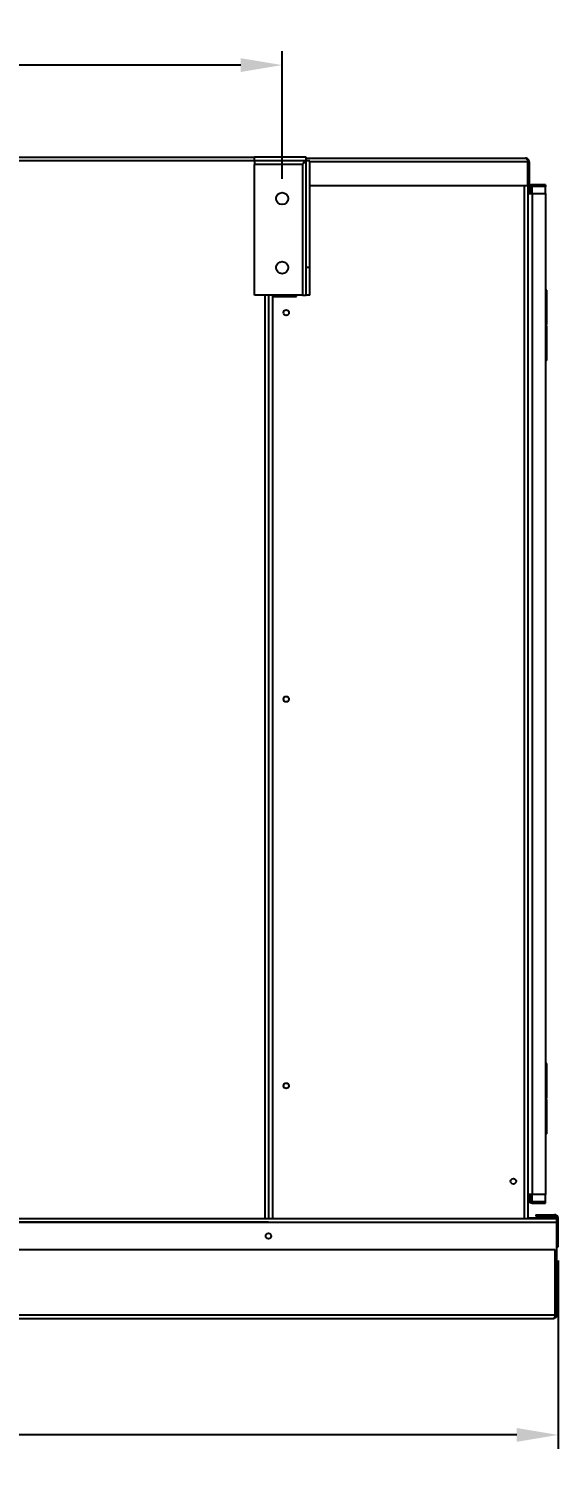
# Model space of a CAD drawing. Header units: inches. Extents: x 1229 to 1453, y -1023 to -720.
# Drawn here: x 1320.5 to 1339.7, y -833.6 to -781.3 of the extents above; entities that cross this region are included whole.
import ezdxf

# ---------------------------------------------------------------- set-up
doc = ezdxf.new("R2010")
doc.units = ezdxf.units.IN
doc.header["$MEASUREMENT"] = 0
doc.header["$PDSIZE"] = -1
doc.dimstyles.new('RAE Solutions', dxfattribs={"dimtxt": 2, "dimasz": 1.5, "dimexe": 0.5, "dimexo": 0.5, "dimgap": 0.5, "dimtad": 0, "dimtih": 1, "dimtoh": 1, "dimdec": 3, "dimrnd": 0.125, "dimzin": 1, "dimdsep": 46, "dimlunit": 5, "dimtxsty": 'Standard', "dimcen": 0.09, "dimadec": 0, "dimazin": 0, "dimtfac": 1, "dimtdec": 3, "dimtofl": 0, "dimtmove": 0, "dimatfit": 3, "dimfxl": 1, "dimtolj": 1, "dimtzin": 1, "dimarcsym": 0})

# ---------------------------------------------------------------- blocks, each defined once
blk = doc.blocks.new('*D260')
at = {"color": 0, "lineweight": -2, "transparency": 16777216}
for p, q in [((1228.678, -826.065), (1228.678, -832.754)), ((1339.669, -825.937), (1339.669, -832.754)), ((1230.178, -832.254), (1282.007, -832.254)), ((1338.169, -832.254), (1286.341, -832.254))]:
    blk.add_line(p, q, dxfattribs=at)
at = {"color": 0, "transparency": 16777216}
for points in [[(1230.178, -832.004), (1230.178, -832.504), (1228.678, -832.254)], [(1338.169, -832.004), (1338.169, -832.504), (1339.669, -832.254)]]:
    blk.add_solid(points, dxfattribs=at)
at = {"layer": 'Defpoints', "color": 0, "transparency": 16777216}
for p in [(1228.678, -825.565), (1339.669, -825.437), (1339.669, -832.254)]:
    blk.add_point(p, dxfattribs=at)
at = {"color": 0, "transparency": 16777216, "insert": (1284.174, -832.254), "char_height": 2, "attachment_point": 5}
blk.add_mtext('\\A1;111', dxfattribs=at)
blk = doc.blocks.new('*D269')
at = {"color": 0, "lineweight": -2, "transparency": 16777216}
for p, q in [((1284.736, -786.764), (1284.736, -782.148)), ((1329.674, -786.764), (1329.674, -782.148)), ((1286.236, -782.648), (1305.038, -782.648)), ((1328.174, -782.648), (1309.372, -782.648))]:
    blk.add_line(p, q, dxfattribs=at)
at = {"color": 0, "transparency": 16777216}
for points in [[(1286.236, -782.398), (1286.236, -782.898), (1284.736, -782.648)], [(1328.174, -782.398), (1328.174, -782.898), (1329.674, -782.648)]]:
    blk.add_solid(points, dxfattribs=at)
at = {"layer": 'Defpoints', "color": 0, "transparency": 16777216}
for p in [(1329.674, -782.648), (1284.736, -787.264), (1329.674, -787.264)]:
    blk.add_point(p, dxfattribs=at)
at = {"color": 0, "transparency": 16777216, "insert": (1307.205, -782.648), "char_height": 2, "attachment_point": 5}
blk.add_mtext('\\A1;45', dxfattribs=at)

msp = doc.modelspace()

# ---------------------------------------------------------------- linework, layer by layer
at = {"color": 18, "linetype": 'Continuous', "lineweight": 25, "true_color": 0x000000}
for p, q in [((1239.6739, -785.9825), (1328.6739, -785.9825)), ((1328.6739, -786.1125), (1328.6739, -785.9825)), ((1330.5368, -785.9825), (1328.6739, -785.9825)), ((1328.6739, -786.1125), (1328.6739, -785.9825)), ((1330.5368, -785.9825), (1328.6739, -785.9825)), ((1328.6739, -786.1125), (1328.6739, -785.9825)), ((1330.5368, -785.9825), (1328.6739, -785.9825)), ((1330.5368, -786.1125), (1330.5368, -785.9825)), ((1330.5368, -786.1125), (1330.5368, -785.9825)), ((1330.5368, -786.1125), (1330.5368, -785.9825)), ((1330.5368, -786.0196), (1338.4869, -786.0196)), ((1330.5368, -786.0196), (1338.4869, -786.0196)), ((1330.5368, -786.0196), (1338.4869, -786.0196)), ((1328.6739, -786.1155), (1239.6739, -786.1155)), ((1330.5368, -786.1125), (1328.6739, -786.1125)), ((1328.6739, -786.1125), (1328.6739, -786.2465)), ((1330.5368, -786.1125), (1328.6739, -786.1125)), ((1328.6739, -786.1125), (1328.6739, -786.2465)), ((1330.5368, -786.1125), (1328.6739, -786.1125)), ((1328.6739, -786.1125), (1328.6739, -786.2465)), ((1330.4099, -786.2465), (1328.6739, -786.2465)), ((1328.6739, -790.9825), (1328.6739, -786.2465)), ((1330.4099, -786.2465), (1328.6739, -786.2465)), ((1328.6739, -790.9825), (1328.6739, -786.2465)), ((1330.4099, -786.2465), (1328.6739, -786.2465)), ((1328.6739, -790.9825), (1328.6739, -786.2465)), ((1330.4099, -786.2465), (1330.4099, -790.9825)), ((1330.4099, -786.2465), (1330.4099, -790.9825)), ((1330.4099, -786.2465), (1330.4099, -790.9825)), ((1330.5062, -786.1526), (1330.4727, -786.1526)), ((1330.5062, -786.1526), (1330.4727, -786.1526)), ((1330.5062, -786.1526), (1330.4727, -786.1526)), ((1330.6739, -786.1196), (1330.5439, -786.1196)), ((1330.5439, -789.9825), (1330.5439, -786.1196)), ((1330.6739, -786.1196), (1330.5439, -786.1196)), ((1330.5439, -789.9825), (1330.5439, -786.1196)), ((1330.6739, -786.1196), (1330.5439, -786.1196)), ((1330.5439, -789.9825), (1330.5439, -786.1196)), ((1330.6739, -789.9825), (1330.6739, -786.1196)), ((1330.6739, -789.9825), (1330.6739, -786.1196)), ((1330.6739, -789.9825), (1330.6739, -786.1196)), ((1338.5628, -786.1526), (1330.6739, -786.1526)), ((1338.5628, -786.1526), (1330.6739, -786.1526)), ((1338.5628, -786.1526), (1330.6739, -786.1526)), ((1338.5628, -786.1526), (1338.5628, -787.0196)), ((1338.5699, -786.1526), (1338.5628, -786.1526)), ((1338.5628, -786.1526), (1338.5628, -787.0196)), ((1338.5699, -786.1526), (1338.5628, -786.1526)), ((1338.5628, -786.1526), (1338.5628, -787.0196)), ((1338.5699, -786.1526), (1338.5628, -786.1526)), ((1338.6199, -786.1526), (1338.5699, -786.1526)), ((1338.5699, -786.1526), (1338.5699, -787.0196)), ((1338.6199, -786.1526), (1338.5699, -786.1526)), ((1338.5699, -786.1526), (1338.5699, -787.0196)), ((1338.6199, -786.1526), (1338.5699, -786.1526)), ((1338.5699, -786.1526), (1338.5699, -787.0196)), ((1338.6199, -786.1526), (1338.6199, -787.0196)), ((1338.6199, -786.1526), (1338.6199, -787.0196)), ((1338.6199, -786.1526), (1338.6199, -787.0196)), ((1338.5628, -787.0196), (1330.6739, -787.0196)), ((1338.5628, -787.0196), (1330.6739, -787.0196)), ((1338.5628, -787.0196), (1330.6739, -787.0196)), ((1338.4369, -787.0196), (1338.4369, -824.4265)), ((1338.4369, -787.0196), (1338.4369, -824.4265)), ((1338.4369, -787.0196), (1338.4369, -824.4265)), ((1338.6199, -787.0196), (1338.5699, -787.0196)), ((1338.5699, -787.0196), (1338.5699, -824.4265)), ((1338.6199, -787.0196), (1338.5699, -787.0196)), ((1338.5699, -787.0196), (1338.5699, -824.4265)), ((1338.6199, -787.0196), (1338.5699, -787.0196)), ((1338.5699, -787.0196), (1338.5699, -824.4265)), ((1338.5859, -787.0456), (1338.6117, -787.0456)), ((1338.5859, -787.0456), (1338.5859, -787.2956)), ((1338.5859, -787.0456), (1338.6117, -787.0456)), ((1338.5859, -787.0456), (1338.5859, -787.2956)), ((1338.5859, -787.0456), (1338.6117, -787.0456)), ((1338.5859, -787.0456), (1338.5859, -787.2956)), ((1338.6117, -787.0456), (1338.6489, -787.0456)), ((1338.6117, -787.0456), (1338.6489, -787.0456)), ((1338.6117, -787.0456), (1338.6489, -787.0456)), ((1338.6489, -787.0456), (1338.6489, -787.2956)), ((1338.6489, -787.0456), (1338.6489, -787.2956)), ((1338.6489, -787.0456), (1338.6489, -787.2956)), ((1338.7319, -787.0456), (1338.7319, -786.9826)), ((1339.2109, -786.9826), (1338.7319, -786.9826)), ((1338.7319, -787.0456), (1338.7319, -786.9826)), ((1339.2109, -786.9826), (1338.7319, -786.9826)), ((1338.7319, -787.0456), (1338.7319, -786.9826)), ((1339.2109, -786.9826), (1338.7319, -786.9826)), ((1339.2109, -787.0456), (1338.7319, -787.0456)), ((1338.7319, -787.2956), (1338.7319, -787.0456)), ((1339.2109, -787.0456), (1338.7319, -787.0456)), ((1338.7319, -787.2956), (1338.7319, -787.0456)), ((1339.2109, -787.0456), (1338.7319, -787.0456)), ((1338.7319, -787.2956), (1338.7319, -787.0456)), ((1339.2109, -786.9826), (1339.2109, -787.0456)), ((1339.2109, -786.9826), (1339.2109, -787.0456)), ((1339.2109, -786.9826), (1339.2109, -787.0456)), ((1339.2109, -787.2956), (1339.2109, -787.0456)), ((1339.2109, -787.2956), (1339.2109, -787.0456)), ((1339.2109, -787.2956), (1339.2109, -787.0456)), ((1338.5859, -823.5456), (1338.5859, -787.2956)), ((1338.5859, -787.2956), (1338.6117, -787.2956)), ((1338.5859, -823.5456), (1338.5859, -787.2956)), ((1338.5859, -787.2956), (1338.6117, -787.2956)), ((1338.5859, -823.5456), (1338.5859, -787.2956)), ((1338.5859, -787.2956), (1338.6117, -787.2956)), ((1338.6117, -787.2956), (1338.7319, -787.2956)), ((1338.6117, -787.2956), (1338.7319, -787.2956)), ((1338.6117, -787.2956), (1338.7319, -787.2956)), ((1338.7319, -787.2956), (1338.7319, -823.5456)), ((1338.7319, -787.2956), (1339.2109, -787.2956)), ((1338.7319, -787.2956), (1338.7319, -823.5456)), ((1338.7319, -787.2956), (1339.2109, -787.2956)), ((1338.7319, -787.2956), (1338.7319, -823.5456)), ((1338.7319, -787.2956), (1339.2109, -787.2956)), ((1339.2109, -787.2956), (1339.2109, -823.5456)), ((1339.2109, -787.2956), (1339.2109, -823.5456)), ((1339.2109, -787.2956), (1339.2109, -823.5456)), ((1330.6739, -789.9825), (1330.5439, -789.9825)), ((1330.5439, -790.9825), (1330.5439, -789.9825)), ((1330.6739, -789.9825), (1330.5439, -789.9825)), ((1330.5439, -790.9825), (1330.5439, -789.9825)), ((1330.6739, -789.9825), (1330.5439, -789.9825)), ((1330.5439, -790.9825), (1330.5439, -789.9825)), ((1330.6739, -790.9825), (1330.6739, -789.9825)), ((1330.6739, -790.9825), (1330.6739, -789.9825)), ((1330.6739, -790.9825), (1330.6739, -789.9825)), ((1330.4099, -790.9825), (1328.6739, -790.9825)), ((1330.4099, -790.9825), (1328.6739, -790.9825)), ((1330.4099, -790.9825), (1328.6739, -790.9825)), ((1329.0409, -790.9825), (1329.0409, -824.4265)), ((1329.0409, -790.9825), (1329.0409, -824.4265)), ((1329.0409, -790.9825), (1329.0409, -824.4265)), ((1329.1739, -790.9825), (1329.1739, -824.4265)), ((1329.1739, -790.9825), (1329.1739, -824.4265)), ((1329.1739, -790.9825), (1329.1739, -824.4265)), ((1329.3199, -790.9825), (1329.3199, -791.0276)), ((1329.3199, -790.9825), (1329.3199, -791.0276)), ((1329.3199, -790.9825), (1329.3199, -791.0276)), ((1329.3199, -791.0276), (1329.3199, -824.4265)), ((1329.3199, -791.0276), (1330.1949, -791.0276)), ((1329.3199, -791.0276), (1329.3199, -824.4265)), ((1329.3199, -791.0276), (1330.1949, -791.0276)), ((1329.3199, -791.0276), (1329.3199, -824.4265)), ((1329.3199, -791.0276), (1330.1949, -791.0276)), ((1330.1739, -790.9825), (1330.1739, -791.0276)), ((1330.1739, -790.9825), (1330.1739, -791.0276)), ((1330.1739, -790.9825), (1330.1739, -791.0276)), ((1330.1949, -791.0276), (1330.1949, -790.9825)), ((1330.1949, -791.0276), (1330.1949, -790.9825)), ((1330.1949, -791.0276), (1330.1949, -790.9825)), ((1330.4099, -790.9825), (1330.5439, -790.9825)), ((1330.4099, -790.9825), (1330.5439, -790.9825)), ((1330.4099, -790.9825), (1330.5439, -790.9825)), ((1330.6739, -790.9825), (1330.5439, -790.9825)), ((1330.6739, -790.9825), (1330.5439, -790.9825)), ((1330.6739, -790.9825), (1330.5439, -790.9825)), ((1339.2579, -790.8006), (1339.2109, -790.8006)), ((1339.2579, -790.8006), (1339.2109, -790.8006)), ((1339.2579, -790.8006), (1339.2109, -790.8006)), ((1339.2579, -792.0406), (1339.2579, -790.8006)), ((1339.2579, -792.0406), (1339.2579, -790.8006)), ((1339.2579, -792.0406), (1339.2579, -790.8006)), ((1338.5699, -792.1031), (1338.5859, -792.1031)), ((1338.5699, -792.1031), (1338.5859, -792.1031)), ((1338.5699, -792.1031), (1338.5859, -792.1031)), ((1339.2579, -792.0406), (1339.2109, -792.0406)), ((1339.2579, -792.0406), (1339.2109, -792.0406)), ((1339.2579, -792.0406), (1339.2109, -792.0406)), ((1339.2574, -792.1031), (1339.2109, -792.1031)), ((1339.2574, -792.1031), (1339.2109, -792.1031)), ((1339.2574, -792.1031), (1339.2109, -792.1031)), ((1339.2421, -792.1031), (1339.2421, -792.0406)), ((1339.2421, -792.1031), (1339.2421, -792.0406)), ((1339.2421, -792.1031), (1339.2421, -792.0406)), ((1339.2574, -793.3431), (1339.2574, -792.1031)), ((1339.2574, -793.3431), (1339.2574, -792.1031)), ((1339.2574, -793.3431), (1339.2574, -792.1031)), ((1338.5699, -793.3431), (1338.5859, -793.3431)), ((1338.5699, -793.3431), (1338.5859, -793.3431)), ((1338.5699, -793.3431), (1338.5859, -793.3431)), ((1339.2574, -793.3431), (1339.2109, -793.3431)), ((1339.2574, -793.3431), (1339.2109, -793.3431)), ((1339.2574, -793.3431), (1339.2109, -793.3431)), ((1339.2579, -818.8051), (1339.2109, -818.8051)), ((1339.2579, -818.8051), (1339.2109, -818.8051)), ((1339.2579, -818.8051), (1339.2109, -818.8051)), ((1339.2579, -820.0451), (1339.2579, -818.8051)), ((1339.2579, -820.0451), (1339.2579, -818.8051)), ((1339.2579, -820.0451), (1339.2579, -818.8051)), ((1338.5699, -820.1076), (1338.5859, -820.1076)), ((1338.5699, -820.1076), (1338.5859, -820.1076)), ((1338.5699, -820.1076), (1338.5859, -820.1076)), ((1339.2579, -820.0451), (1339.2109, -820.0451)), ((1339.2579, -820.0451), (1339.2109, -820.0451)), ((1339.2579, -820.0451), (1339.2109, -820.0451)), ((1339.2574, -820.1076), (1339.2109, -820.1076)), ((1339.2574, -820.1076), (1339.2109, -820.1076)), ((1339.2574, -820.1076), (1339.2109, -820.1076)), ((1339.2421, -820.1076), (1339.2421, -820.0451)), ((1339.2421, -820.1076), (1339.2421, -820.0451)), ((1339.2421, -820.1076), (1339.2421, -820.0451)), ((1339.2574, -821.3476), (1339.2574, -820.1076)), ((1339.2574, -821.3476), (1339.2574, -820.1076)), ((1339.2574, -821.3476), (1339.2574, -820.1076)), ((1338.5699, -821.3476), (1338.5859, -821.3476)), ((1338.5699, -821.3476), (1338.5859, -821.3476)), ((1338.5699, -821.3476), (1338.5859, -821.3476)), ((1339.2574, -821.3476), (1339.2109, -821.3476)), ((1339.2574, -821.3476), (1339.2109, -821.3476)), ((1339.2574, -821.3476), (1339.2109, -821.3476)), ((1338.5859, -823.5456), (1338.6117, -823.5456)), ((1338.5859, -823.5456), (1338.5859, -823.7956)), ((1338.5859, -823.5456), (1338.6117, -823.5456)), ((1338.5859, -823.5456), (1338.5859, -823.7956)), ((1338.5859, -823.5456), (1338.6117, -823.5456)), ((1338.5859, -823.5456), (1338.5859, -823.7956)), ((1338.7319, -823.5456), (1338.6117, -823.5456)), ((1338.7319, -823.5456), (1338.6117, -823.5456)), ((1338.7319, -823.5456), (1338.6117, -823.5456)), ((1338.6489, -823.5456), (1338.6489, -823.7956)), ((1338.6489, -823.5456), (1338.6489, -823.7956)), ((1338.6489, -823.5456), (1338.6489, -823.7956)), ((1339.2109, -823.5456), (1338.7319, -823.5456)), ((1338.7319, -823.7956), (1338.7319, -823.5456)), ((1339.2109, -823.5456), (1338.7319, -823.5456)), ((1338.7319, -823.7956), (1338.7319, -823.5456)), ((1339.2109, -823.5456), (1338.7319, -823.5456)), ((1338.7319, -823.7956), (1338.7319, -823.5456)), ((1339.2109, -823.7956), (1339.2109, -823.5456)), ((1339.2109, -823.7956), (1339.2109, -823.5456)), ((1339.2109, -823.7956), (1339.2109, -823.5456)), ((1338.5859, -823.7956), (1338.6117, -823.7956)), ((1338.5859, -823.7956), (1338.6117, -823.7956)), ((1338.5859, -823.7956), (1338.6117, -823.7956)), ((1338.6117, -823.7956), (1338.6489, -823.7956)), ((1338.6117, -823.7956), (1338.6489, -823.7956)), ((1338.6117, -823.7956), (1338.6489, -823.7956)), ((1338.7319, -823.7956), (1338.7319, -823.8586)), ((1338.7319, -823.7956), (1339.2109, -823.7956)), ((1338.7319, -823.7956), (1338.7319, -823.8586)), ((1338.7319, -823.7956), (1339.2109, -823.7956)), ((1338.7319, -823.7956), (1338.7319, -823.8586)), ((1338.7319, -823.7956), (1339.2109, -823.7956)), ((1338.7319, -823.8586), (1339.2109, -823.8586)), ((1338.7319, -823.8586), (1339.2109, -823.8586)), ((1338.7319, -823.8586), (1339.2109, -823.8586)), ((1339.2109, -823.8586), (1339.2109, -823.7956)), ((1339.2109, -823.8586), (1339.2109, -823.7956)), ((1339.2109, -823.8586), (1339.2109, -823.7956)), ((1339.6194, -824.4265), (1228.7284, -824.4265)), ((1339.6194, -824.4265), (1228.7284, -824.4265)), ((1339.6194, -824.5595), (1228.7284, -824.5595)), ((1339.6194, -824.5595), (1228.7284, -824.5595)), ((1338.5699, -824.4025), (1338.6194, -824.4025)), ((1338.5699, -824.4025), (1338.6194, -824.4025)), ((1338.5699, -824.4025), (1338.6194, -824.4025)), ((1338.6194, -824.4025), (1338.6194, -824.4265)), ((1339.6188, -824.4025), (1338.6194, -824.4025)), ((1338.6194, -824.4025), (1338.6194, -824.4265)), ((1339.6188, -824.4025), (1338.6194, -824.4025)), ((1338.6194, -824.4025), (1338.6194, -824.4265)), ((1339.6188, -824.4025), (1338.6194, -824.4025)), ((1338.8569, -824.2788), (1338.8569, -824.3288)), ((1338.8569, -824.2788), (1339.5364, -824.2788)), ((1338.8569, -824.2788), (1338.8569, -824.3288)), ((1338.8569, -824.2788), (1339.5364, -824.2788)), ((1338.8569, -824.2788), (1338.8569, -824.3288)), ((1338.8569, -824.2788), (1339.5364, -824.2788)), ((1338.8569, -824.3288), (1339.5364, -824.3288)), ((1338.8569, -824.3288), (1339.5364, -824.3288)), ((1338.8569, -824.3288), (1339.5364, -824.3288)), ((1339.5364, -824.2788), (1339.5364, -824.3288)), ((1339.5364, -824.2788), (1339.5364, -824.3288)), ((1339.5364, -824.2788), (1339.5364, -824.3288)), ((1339.6194, -824.4118), (1339.6694, -824.4118)), ((1339.6194, -824.437), (1339.6194, -824.4118)), ((1339.6194, -824.4118), (1339.6694, -824.4118)), ((1339.6194, -824.437), (1339.6194, -824.4118)), ((1339.6194, -824.4118), (1339.6694, -824.4118)), ((1339.6194, -824.437), (1339.6194, -824.4118)), ((1339.6194, -824.5595), (1339.6194, -824.437)), ((1339.6194, -824.5595), (1339.6194, -824.437)), ((1339.6194, -824.5595), (1339.6194, -824.437)), ((1339.6194, -825.5515), (1339.6194, -824.5595)), ((1339.6194, -825.5515), (1339.6194, -824.5595)), ((1339.6194, -825.5515), (1339.6194, -824.5595)), ((1339.6694, -825.4373), (1339.6694, -824.4118)), ((1339.6694, -825.4373), (1339.6694, -824.4118)), ((1339.6694, -825.4373), (1339.6694, -824.4118)), ((1339.5623, -825.5515), (1228.7284, -825.5515)), ((1339.5623, -825.5515), (1228.7284, -825.5515)), ((1339.5623, -827.906), (1339.5623, -825.5515)), ((1339.5623, -827.906), (1339.5623, -825.5515)), ((1339.5623, -827.906), (1339.5623, -825.5515)), ((1339.5694, -827.906), (1339.5694, -825.5515)), ((1339.5694, -827.906), (1339.5694, -825.5515)), ((1339.5694, -827.906), (1339.5694, -825.5515)), ((1339.6194, -825.4373), (1339.6694, -825.4373)), ((1339.6194, -825.4373), (1339.6694, -825.4373)), ((1339.6194, -825.4373), (1339.6694, -825.4373)), ((1339.6194, -827.906), (1339.6194, -825.5515)), ((1339.6194, -827.906), (1339.6194, -825.5515)), ((1339.6194, -827.906), (1339.6194, -825.5515)), ((1228.7854, -827.906), (1339.5623, -827.906)), ((1228.7854, -827.906), (1339.5623, -827.906)), ((1228.8614, -828.039), (1339.4864, -828.039)), ((1228.8614, -828.039), (1339.4864, -828.039)), ((1339.6194, -827.906), (1339.5694, -827.906)), ((1339.6194, -827.906), (1339.5694, -827.906)), ((1339.6194, -827.906), (1339.5694, -827.906))]:
    msp.add_line(p, q, dxfattribs=at)
at = {"color": 18, "true_color": 0x000000}
msp.add_line((1239.1739, -824.539), (1329.1739, -824.539), dxfattribs=at)
msp.add_line((1239.1739, -824.539), (1329.1739, -824.539), dxfattribs=at)
at = {"color": 18, "linetype": 'Continuous', "lineweight": 25, "true_color": 0x000000}
for centre, radius in [((1329.6739, -787.4825), 0.2188), ((1329.6739, -787.4825), 0.2188), ((1329.6739, -787.4825), 0.2188), ((1329.6739, -789.9825), 0.2188), ((1329.6739, -789.9825), 0.2188), ((1329.6739, -789.9825), 0.2188), ((1329.8199, -791.6111), 0.0995), ((1329.8199, -791.6111), 0.0995), ((1329.8199, -791.6111), 0.0995), ((1329.8199, -805.6111), 0.0995), ((1329.8199, -805.6111), 0.0995), ((1329.8199, -805.6111), 0.0995), ((1329.8199, -819.6111), 0.0995), ((1329.8199, -819.6111), 0.0995), ((1329.8199, -819.6111), 0.0995), ((1338.0462, -823.0696), 0.0995), ((1338.0462, -823.0696), 0.0995), ((1338.0462, -823.0696), 0.0995), ((1329.1739, -825.0515), 0.0995), ((1329.1739, -825.0515), 0.0995), ((1329.1739, -825.0515), 0.0995)]:
    msp.add_circle(centre, radius, dxfattribs=at)
for centre, radius, start, end in [((1338.7319, -787.1286), 0.146, 90, 145.35478), ((1338.7319, -787.1286), 0.146, 90, 145.35478), ((1338.7319, -787.1286), 0.146, 90, 145.35478), ((1338.7319, -787.1286), 0.083, 90, 180), ((1338.7319, -787.1286), 0.083, 90, 180), ((1338.7319, -787.1286), 0.083, 90, 180), ((1338.7319, -823.7126), 0.146, 214.64522, 270), ((1338.7319, -823.7126), 0.146, 214.64522, 270), ((1338.7319, -823.7126), 0.146, 214.64522, 270), ((1338.7319, -823.7126), 0.083, 180, 270), ((1338.7319, -823.7126), 0.083, 180, 270), ((1338.7319, -823.7126), 0.083, 180, 270), ((1339.5364, -824.4118), 0.133, 0, 90), ((1339.5364, -824.4118), 0.133, 0, 90), ((1339.5364, -824.4118), 0.133, 0, 90), ((1339.5364, -824.4118), 0.083, 0, 90), ((1339.5364, -824.4118), 0.083, 0, 90), ((1339.5364, -824.4118), 0.083, 0, 90)]:
    msp.add_arc(centre, radius, start, end, dxfattribs=at)
for points, knots in [([(1338.4869, -786.0196), (1338.4957, -786.021), (1338.515, -786.0241), (1338.5401, -786.0483), (1338.5552, -786.0849), (1338.5614, -786.1205), (1338.5624, -786.1438), (1338.5628, -786.1526)], [0, 0, 0, 0, 0.2277485, 0.4962014, 0.6892053, 0.8824399, 1, 1, 1, 1]), ([(1338.6199, -786.1526), (1338.619, -786.1409), (1338.6172, -786.1186), (1338.605, -786.0894), (1338.5896, -786.0668), (1338.5684, -786.0461), (1338.5355, -786.0253), (1338.5052, -786.0218), (1338.4869, -786.0196)], [0, 0, 0, 0, 0.15709085, 0.29742919, 0.42172758, 0.53098073, 0.71670474, 1, 1, 1, 1]), ([(1338.4869, -786.0196), (1338.4957, -786.021), (1338.515, -786.0241), (1338.5401, -786.0483), (1338.5552, -786.0849), (1338.5614, -786.1205), (1338.5624, -786.1438), (1338.5628, -786.1526)], [0, 0, 0, 0, 0.2277485, 0.4962014, 0.6892053, 0.8824399, 1, 1, 1, 1]), ([(1338.6199, -786.1526), (1338.619, -786.1409), (1338.6172, -786.1186), (1338.605, -786.0894), (1338.5896, -786.0668), (1338.5684, -786.0461), (1338.5355, -786.0253), (1338.5052, -786.0218), (1338.4869, -786.0196)], [0, 0, 0, 0, 0.15709085, 0.29742919, 0.42172758, 0.53098073, 0.71670474, 1, 1, 1, 1]), ([(1338.4869, -786.0196), (1338.4957, -786.021), (1338.515, -786.0241), (1338.5401, -786.0483), (1338.5552, -786.0849), (1338.5614, -786.1205), (1338.5624, -786.1438), (1338.5628, -786.1526)], [0, 0, 0, 0, 0.2277485, 0.4962014, 0.6892053, 0.8824399, 1, 1, 1, 1]), ([(1338.6199, -786.1526), (1338.619, -786.1409), (1338.6172, -786.1186), (1338.605, -786.0894), (1338.5896, -786.0668), (1338.5684, -786.0461), (1338.5355, -786.0253), (1338.5052, -786.0218), (1338.4869, -786.0196)], [0, 0, 0, 0, 0.15709085, 0.29742919, 0.42172758, 0.53098073, 0.71670474, 1, 1, 1, 1]), ([(1330.4099, -786.2465), (1330.4204, -786.229), (1330.4416, -786.1939), (1330.4733, -786.1496), (1330.5051, -786.1186), (1330.5262, -786.1146), (1330.5368, -786.1125)], [0, 0, 0, 0, 0.2499997, 0.4999982, 0.7500043, 1, 1, 1, 1]), ([(1330.4099, -786.2465), (1330.4204, -786.229), (1330.4416, -786.1939), (1330.4733, -786.1496), (1330.5051, -786.1186), (1330.5262, -786.1146), (1330.5368, -786.1125)], [0, 0, 0, 0, 0.2499997, 0.4999982, 0.7500043, 1, 1, 1, 1]), ([(1330.4099, -786.2465), (1330.4204, -786.229), (1330.4416, -786.1939), (1330.4733, -786.1496), (1330.5051, -786.1186), (1330.5262, -786.1146), (1330.5368, -786.1125)], [0, 0, 0, 0, 0.2499997, 0.4999982, 0.7500043, 1, 1, 1, 1]), ([(1330.5439, -786.1196), (1330.5428, -786.1207), (1330.5406, -786.1228), (1330.5246, -786.1359), (1330.4983, -786.1593), (1330.4596, -786.1979), (1330.4272, -786.2296), (1330.4099, -786.2465)], [0, 0, 0, 0, 0.1511523, 0.3020004, 0.4605084, 0.711982, 1, 1, 1, 1]), ([(1330.5439, -786.1196), (1330.5428, -786.1207), (1330.5406, -786.1228), (1330.5246, -786.1359), (1330.4983, -786.1593), (1330.4596, -786.1979), (1330.4272, -786.2296), (1330.4099, -786.2465)], [0, 0, 0, 0, 0.1511523, 0.3020004, 0.4605084, 0.711982, 1, 1, 1, 1]), ([(1330.5439, -786.1196), (1330.5428, -786.1207), (1330.5406, -786.1228), (1330.5246, -786.1359), (1330.4983, -786.1593), (1330.4596, -786.1979), (1330.4272, -786.2296), (1330.4099, -786.2465)], [0, 0, 0, 0, 0.1511523, 0.3020004, 0.4605084, 0.711982, 1, 1, 1, 1]), ([(1338.5699, -786.1526), (1338.5692, -786.1453), (1338.568, -786.1314), (1338.5629, -786.1174), (1338.559, -786.1118), (1338.5586, -786.1112)], [0, 0, 0, 0, 0.4983993, 0.9495515, 1, 1, 1, 1]), ([(1338.5699, -786.1526), (1338.5692, -786.1453), (1338.568, -786.1314), (1338.5629, -786.1174), (1338.559, -786.1118), (1338.5586, -786.1112)], [0, 0, 0, 0, 0.4983993, 0.9495515, 1, 1, 1, 1]), ([(1338.5699, -786.1526), (1338.5692, -786.1453), (1338.568, -786.1314), (1338.5629, -786.1174), (1338.559, -786.1118), (1338.5586, -786.1112)], [0, 0, 0, 0, 0.4983993, 0.9495515, 1, 1, 1, 1]), ([(1339.4864, -828.039), (1339.4977, -828.0368), (1339.5172, -828.0329), (1339.5387, -828.0093), (1339.5502, -827.9859), (1339.5567, -827.9627), (1339.5611, -827.9356), (1339.5619, -827.9161), (1339.5623, -827.906)], [0, 0, 0, 0, 0.2914182, 0.4990277, 0.617298, 0.7394342, 0.8666504, 1, 1, 1, 1]), ([(1339.6194, -827.906), (1339.618, -827.9201), (1339.6154, -827.9483), (1339.5953, -827.9857), (1339.5646, -828.0165), (1339.5269, -828.0357), (1339.4988, -828.038), (1339.4864, -828.039)], [0, 0, 0, 0, 0.1872374, 0.3741867, 0.5614634, 0.806054, 1, 1, 1, 1]), ([(1339.4864, -828.039), (1339.4977, -828.0368), (1339.5172, -828.0329), (1339.5387, -828.0093), (1339.5502, -827.9859), (1339.5567, -827.9627), (1339.5611, -827.9356), (1339.5619, -827.9161), (1339.5623, -827.906)], [0, 0, 0, 0, 0.2914182, 0.4990277, 0.617298, 0.7394342, 0.8666504, 1, 1, 1, 1]), ([(1339.6194, -827.906), (1339.618, -827.9201), (1339.6154, -827.9483), (1339.5953, -827.9857), (1339.5646, -828.0165), (1339.5269, -828.0357), (1339.4988, -828.038), (1339.4864, -828.039)], [0, 0, 0, 0, 0.1872374, 0.3741867, 0.5614634, 0.806054, 1, 1, 1, 1]), ([(1339.4864, -828.039), (1339.4977, -828.0368), (1339.5172, -828.0329), (1339.5387, -828.0093), (1339.5502, -827.9859), (1339.5567, -827.9627), (1339.5611, -827.9356), (1339.5619, -827.9161), (1339.5623, -827.906)], [0, 0, 0, 0, 0.2914182, 0.4990277, 0.617298, 0.7394342, 0.8666504, 1, 1, 1, 1]), ([(1339.6194, -827.906), (1339.618, -827.9201), (1339.6154, -827.9483), (1339.5953, -827.9857), (1339.5646, -828.0165), (1339.5269, -828.0357), (1339.4988, -828.038), (1339.4864, -828.039)], [0, 0, 0, 0, 0.1872374, 0.3741867, 0.5614634, 0.806054, 1, 1, 1, 1]), ([(1339.5694, -827.906), (1339.5687, -827.9149), (1339.5678, -827.9288), (1339.5614, -827.9402), (1339.5591, -827.9444)], [0, 0, 0, 0, 0.6336227, 1, 1, 1, 1]), ([(1339.5694, -827.906), (1339.5687, -827.9149), (1339.5678, -827.9288), (1339.5614, -827.9402), (1339.5591, -827.9444)], [0, 0, 0, 0, 0.6336227, 1, 1, 1, 1]), ([(1339.5694, -827.906), (1339.5687, -827.9149), (1339.5678, -827.9288), (1339.5614, -827.9402), (1339.5591, -827.9444)], [0, 0, 0, 0, 0.6336227, 1, 1, 1, 1])]:
    msp.add_open_spline(points, degree=3, knots=knots, dxfattribs=at)

# ---------------------------------------------------------------- dimensions: what is measured, and where the dimension line sits
at = {"color": 18, "true_color": 0x000000}
for base, p1, p2, picture, middle in [((1329.673854293, -782.6478094493), (1284.736354293, -787.2637972179), (1329.673854293, -787.2637972179), '*D269', (1307.205104293, -782.6478094493)), ((1339.6694, -832.2543), (1228.6784, -825.5645), (1339.6694, -825.4373), '*D260', (1284.1739, -832.2543))]:
    dim = msp.add_linear_dim(base=base, p1=p1, p2=p2, dimstyle='RAE Solutions', dxfattribs=at)
    dim.commit()
    dim.dimension.update_dxf_attribs({"geometry": picture, "text_midpoint": middle})

doc.saveas('drawing.dxf')
